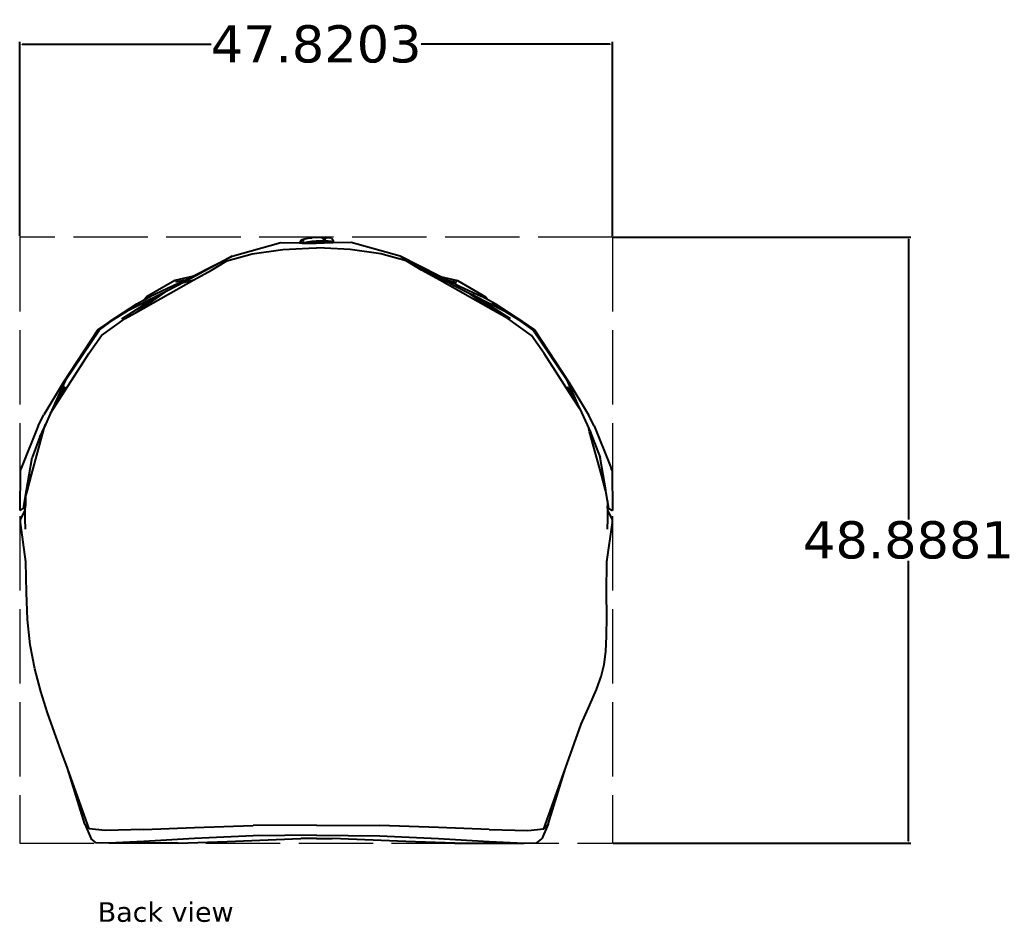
# Model space of a CAD drawing. Header units: inches. Extents: x 96 to 419, y 130 to 203.
# Drawn here: x 339.2 to 419, y 130 to 202.7 of the extents above; entities that cross this region are included whole.
import ezdxf

# ---------------------------------------------------------------- set-up
doc = ezdxf.new("R2010")
doc.units = ezdxf.units.IN
doc.header["$MEASUREMENT"] = 0
doc.linetypes.add('ACAD_ISO02W100', pattern=[15, 12, -3])
doc.layers.add('Edges', color=7, linetype='Continuous')
doc.layers.add('outter line', color=1, linetype='ACAD_ISO02W100', lineweight=5)
doc.styles.get("Standard").update_dxf_attribs({"font": 'Verdana.ttf'})
doc.dimstyles.get("Standard").update_dxf_attribs({"dimtxt": 3, "dimasz": 0.18, "dimexe": 0.18, "dimexo": 0.0625, "dimgap": 0.09, "dimtad": 0, "dimtih": 1, "dimtoh": 1, "dimdec": 4, "dimzin": 0, "dimdsep": 46, "dimtxsty": 'Standard', "dimcen": 0.09, "dimadec": 0, "dimazin": 0, "dimtfac": 1, "dimtdec": 4, "dimtofl": 0, "dimtmove": 0, "dimatfit": 3, "dimfxl": 1, "dimtolj": 1, "dimtzin": 0, "dimarcsym": 0})

# ---------------------------------------------------------------- blocks, each defined once
blk = doc.blocks.new('Motocross Helmet bk')
at = {"layer": 'Edges'}
for p, q in [((-6.787, 22.884), (-2.845, 23.981)), ((-2.845, 23.981), (-1.347, 23.948)), ((-1.347, 23.948), (-1.242, 24.127)), ((-1.347, 23.948), (-1.123, 23.943)), ((-1.242, 24.127), (-1.204, 24.18)), ((-1.13, 24.214), (-1.227, 24.031)), ((-1.227, 24.031), (-1.18, 24.053)), ((-1.204, 24.18), (-1.13, 24.214)), ((-1.18, 24.053), (-1.105, 24.073)), ((-1.032, 24.211), (-1.13, 24.214)), ((-1.123, 23.943), (-0.958, 23.988)), ((-1.032, 24.211), (-1.105, 24.073)), ((-1.008, 24.255), (-1.032, 24.211)), ((-0.888, 24.288), (-1.008, 24.255)), ((-0.958, 23.988), (-0.677, 24.04)), ((-0.888, 24.288), (-0.633, 24.335)), ((-0.677, 24.04), (-0.348, 24.082)), ((-0.633, 24.335), (-0.333, 24.374)), ((-0.422, 23.939), (-0.294, 23.963)), ((-0.348, 24.082), (0.007, 24.113)), ((-0.011, 24.401), (-0.333, 24.374)), ((-0.294, 23.963), (-0.145, 23.982)), ((-0.145, 23.982), (0.017, 23.996)), ((-0.011, 24.401), (0.312, 24.415)), ((0.007, 24.113), (0.363, 24.128)), ((0.017, 23.996), (0.178, 24.003)), ((0.178, 24.003), (0.33, 24.003)), ((0.312, 24.415), (0.498, 24.415)), ((0.33, 24.003), (0.46, 23.996)), ((0.363, 24.128), (0.695, 24.128)), ((0.46, 23.996), (0.561, 23.982)), ((0.529, 24.346), (0.498, 24.415)), ((0.529, 24.346), (0.716, 24.41)), ((0.571, 24.251), (0.529, 24.346)), ((0.561, 23.982), (0.625, 23.963)), ((0.571, 24.251), (0.687, 24.251)), ((0.625, 23.963), (0.648, 23.939)), ((1.368, 23.948), (0.649, 23.932)), ((0.788, 24.246), (0.687, 24.251)), ((0.695, 24.128), (0.982, 24.113)), ((0.876, 24.401), (0.716, 24.41)), ((0.716, 24.41), (0.788, 24.246)), ((0.876, 24.401), (1.077, 24.374)), ((0.982, 24.113), (1.204, 24.082)), ((1.206, 24.335), (1.077, 24.374)), ((1.204, 24.082), (1.345, 24.04)), ((1.206, 24.335), (1.252, 24.288)), ((1.389, 24.111), (1.252, 24.288)), ((1.345, 24.04), (1.397, 23.988)), ((1.397, 23.988), (1.368, 23.948)), ((2.837, 23.981), (1.368, 23.948)), ((1.397, 23.988), (1.389, 24.111)), ((6.779, 22.884), (2.837, 23.981)), ((-5.165, 23.069), (-2.683, 23.43)), ((-2.683, 23.43), (-0.578, 23.526)), ((-1.123, 23.943), (-0.464, 23.928)), ((-0.578, 23.526), (0.027, 23.554)), ((-0.464, 23.928), (-0.422, 23.939)), ((-0.464, 23.928), (-0.004, 23.918)), ((0.649, 23.932), (-0.004, 23.918)), ((0.675, 23.524), (0.027, 23.554)), ((0.648, 23.939), (0.649, 23.932)), ((2.738, 23.43), (0.675, 23.524)), ((5.22, 23.069), (2.738, 23.43)), ((-6.787, 22.884), (-10.704, 20.757)), ((-9.894, 21.288), (-6.787, 22.884)), ((-8.444, 21.765), (-7.209, 22.501)), ((-7.209, 22.501), (-5.165, 23.069)), ((7.264, 22.501), (5.22, 23.069)), ((9.886, 21.288), (6.779, 22.884)), ((6.779, 22.884), (10.696, 20.757)), ((8.499, 21.765), (7.264, 22.501)), ((-9.859, 20.969), (-8.444, 21.765)), ((9.965, 20.941), (8.499, 21.765)), ((-14.569, 18.321), (-9.859, 20.969)), ((-11.404, 20.915), (-13.682, 19.591)), ((-10.008, 21.233), (-11.404, 20.915)), ((-10.579, 20.958), (-11.342, 20.793)), ((-11.316, 20.603), (-10.579, 20.958)), ((-10.704, 20.757), (-11.155, 20.512)), ((-10.704, 20.757), (-9.859, 20.969)), ((-10.579, 20.958), (-10.008, 21.233)), ((-10.008, 21.233), (-9.894, 21.288)), ((10, 21.233), (9.886, 21.288)), ((10.696, 20.757), (9.965, 20.941)), ((14.309, 18.499), (9.965, 20.941)), ((10, 21.233), (11.396, 20.915)), ((10.572, 20.958), (10, 21.233)), ((10.572, 20.958), (11.334, 20.793)), ((11.308, 20.603), (10.572, 20.958)), ((10.696, 20.757), (11.147, 20.512)), ((11.396, 20.915), (13.674, 19.591)), ((-12.201, 19.982), (-14.569, 18.321)), ((-11.584, 20.458), (-13.361, 19.627)), ((-12.201, 19.982), (-12.645, 19.758)), ((-11.155, 20.512), (-12.201, 19.982)), ((-11.316, 20.603), (-11.584, 20.458)), ((11.147, 20.512), (12.193, 19.982)), ((11.308, 20.603), (11.576, 20.458)), ((11.576, 20.458), (13.354, 19.627)), ((12.193, 19.982), (14.309, 18.499)), ((12.193, 19.982), (12.637, 19.758)), ((-15.686, 17.828), (-12.645, 19.758)), ((-12.645, 19.758), (-15.242, 18.443)), ((-14.459, 19.043), (-13.921, 19.329)), ((-13.921, 19.329), (-13.361, 19.627)), ((-13.682, 19.591), (-13.921, 19.329)), ((12.637, 19.758), (15.234, 18.443)), ((15.678, 17.828), (12.637, 19.758)), ((13.914, 19.329), (13.354, 19.627)), ((13.674, 19.591), (13.914, 19.329)), ((14.451, 19.043), (13.914, 19.329)), ((-16.686, 17.591), (-14.459, 19.043)), ((-15.242, 18.443), (-16.367, 17.736)), ((-15.658, 18.232), (-14.217, 19.087)), ((-15.242, 18.443), (-15.658, 18.232)), ((15.65, 18.232), (14.209, 19.087)), ((15.471, 17.845), (14.309, 18.499)), ((16.678, 17.591), (14.451, 19.043)), ((15.234, 18.443), (16.359, 17.736)), ((15.234, 18.443), (15.65, 18.232)), ((-15.658, 18.232), (-17.614, 16.953)), ((-16.686, 17.591), (-17.614, 16.953)), ((-17.486, 16.953), (-16.367, 17.736)), ((-17.311, 16.485), (-15.416, 17.845)), ((-16.367, 17.736), (-15.658, 18.232)), ((-15.416, 17.845), (-14.569, 18.321)), ((17.366, 16.485), (15.471, 17.845)), ((15.65, 18.232), (17.606, 16.953)), ((16.359, 17.736), (15.65, 18.232)), ((17.479, 16.953), (16.359, 17.736)), ((16.678, 17.591), (17.606, 16.953)), ((-17.614, 16.953), (-20.395, 12.711)), ((-20.222, 12.876), (-17.486, 16.953)), ((20.214, 12.876), (17.479, 16.953)), ((17.606, 16.953), (20.387, 12.711)), ((-18.338, 15.037), (-17.311, 16.485)), ((18.393, 15.037), (17.366, 16.485)), ((-20.943, 10.986), (-18.338, 15.037)), ((20.719, 11.42), (18.393, 15.037)), ((-20.222, 12.876), (-21.098, 10.959)), ((20.214, 12.876), (21.09, 10.959)), ((-20.395, 12.711), (-21.975, 10.083)), ((-20.27, 12.336), (-21.098, 10.959)), ((-20.943, 10.986), (-20.27, 12.336)), ((20.262, 12.336), (21.09, 10.959)), ((20.719, 11.42), (20.262, 12.336)), ((20.387, 12.711), (21.967, 10.083)), ((21.272, 10.561), (20.719, 11.42)), ((-21.433, 10.225), (-20.943, 10.986)), ((-21.098, 10.959), (-21.433, 10.225)), ((21.09, 10.959), (21.272, 10.561)), ((21.272, 10.561), (21.995, 8.978)), ((-22.425, 9.213), (-21.975, 10.083)), ((-21.433, 10.225), (-21.847, 9.318)), ((22.418, 9.213), (21.967, 10.083)), ((-22.425, 9.213), (-23.744, 5.909)), ((-22.959, 5.25), (-21.934, 9)), ((-22.28, 8.308), (-21.934, 9)), ((-21.847, 9.318), (-22.138, 8.683)), ((-21.934, 9), (-21.847, 9.318)), ((22.065, 8.723), (21.995, 8.978)), ((21.995, 8.978), (22.13, 8.683)), ((22.418, 9.213), (23.736, 5.909)), ((-22.28, 8.308), (-22.909, 6.647)), ((-22.138, 8.683), (-22.28, 8.308)), ((22.272, 8.308), (22.065, 8.723)), ((23.014, 5.25), (22.065, 8.723)), ((22.13, 8.683), (22.272, 8.308)), ((22.272, 8.308), (22.901, 6.647)), ((-23.151, 5.251), (-22.909, 6.647)), ((23.144, 5.251), (22.901, 6.647)), ((-23.847, 5.65), (-23.887, 5.55)), ((-23.744, 5.909), (-23.847, 5.65)), ((-23.847, 5.65), (-23.842, 5.714)), ((-23.842, 5.714), (-23.823, 5.839)), ((-23.823, 5.839), (-23.811, 5.865)), ((-23.811, 5.865), (-23.744, 5.909)), ((23.803, 5.865), (23.736, 5.909)), ((23.736, 5.909), (23.84, 5.65)), ((23.815, 5.839), (23.803, 5.865)), ((23.834, 5.714), (23.815, 5.839)), ((23.84, 5.65), (23.834, 5.714)), ((23.84, 5.65), (23.88, 5.55)), ((-23.887, 5.55), (-23.91, 2.371)), ((-23.368, 4.003), (-23.151, 5.251)), ((-23.3, 4.002), (-22.959, 5.25)), ((-23.151, 5.251), (-22.959, 5.25)), ((23.144, 5.251), (23.014, 5.25)), ((23.354, 4.003), (23.014, 5.25)), ((23.36, 4.003), (23.144, 5.251)), ((23.88, 5.55), (23.902, 2.371)), ((-23.595, 2.694), (-23.368, 4.003)), ((-23.45, 3.45), (-23.3, 4.002)), ((-23.368, 4.003), (-23.3, 4.002)), ((23.36, 4.003), (23.354, 4.003)), ((23.371, 3.942), (23.354, 4.003)), ((23.371, 3.942), (23.36, 4.003)), ((-23.45, 3.45), (-23.46, 2.76)), ((23.51, 3.143), (23.371, 3.942)), ((-23.624, 2.526), (-23.91, 2.371)), ((-23.624, 2.526), (-23.595, 2.694)), ((-23.46, 2.76), (-23.595, 2.694)), ((-23.466, 2.36), (-23.46, 2.76)), ((23.588, 2.694), (23.51, 3.143)), ((23.51, 3.143), (23.516, 2.729)), ((23.516, 2.729), (23.588, 2.694)), ((23.521, 2.36), (23.516, 2.729)), ((23.617, 2.526), (23.588, 2.694)), ((23.617, 2.526), (23.902, 2.371)), ((-23.855, 1.658), (-23.466, 2.36)), ((-23.842, 1.405), (-23.855, 1.658)), ((-23.475, 1.692), (-23.466, 2.36)), ((-23.46, 0.876), (-23.475, 1.692)), ((23.515, 0.876), (23.53, 1.692)), ((23.91, 1.658), (23.521, 2.36)), ((23.53, 1.692), (23.521, 2.36)), ((23.897, 1.405), (23.91, 1.658)), ((-23.409, -1.779), (-23.842, 1.405)), ((23.464, -1.779), (23.897, 1.405)), ((-23.362, -4.228), (-23.409, -1.779)), ((23.417, -4.228), (23.464, -1.779)), ((20.111, -18.407), (21.383, -14.854)), ((-18.666, -22.911), (-20.056, -18.407)), ((-18.308, -23.293), (-20.056, -18.407)), ((18.363, -23.293), (20.111, -18.407)), ((18.721, -22.911), (20.111, -18.407)), ((-18.308, -23.293), (-18.666, -22.911)), ((-18.666, -22.911), (-18.152, -24.092)), ((-9.819, -23.19), (-5.07, -23.032)), ((0.027, -23.001), (-5.07, -23.032)), ((0.027, -23.001), (5.125, -23.032)), ((9.874, -23.19), (5.125, -23.032)), ((18.721, -22.911), (18.207, -24.092)), ((18.363, -23.293), (18.721, -22.911)), ((-17.028, -23.422), (-18.308, -23.293)), ((-13.898, -23.358), (-17.028, -23.422)), ((-13.898, -23.358), (-9.819, -23.19)), ((-5.07, -23.864), (-9.819, -24.077)), ((0.027, -23.814), (-5.07, -23.864)), ((0.027, -23.814), (5.125, -23.864)), ((5.125, -23.864), (9.874, -24.077)), ((13.953, -23.358), (9.874, -23.19)), ((13.953, -23.358), (17.083, -23.422)), ((17.083, -23.422), (18.363, -23.293)), ((-17.745, -24.413), (-18.152, -24.092)), ((-16.715, -24.466), (-17.745, -24.413)), ((-13.898, -24.315), (-16.715, -24.466)), ((-11.143, -24.466), (-16.715, -24.466)), ((-9.819, -24.077), (-13.898, -24.315)), ((-11.143, -24.466), (-7.192, -24.315)), ((-7.192, -24.315), (-1.236, -24.077)), ((0.027, -24.077), (-1.236, -24.077)), ((0.027, -24.077), (1.291, -24.077)), ((7.247, -24.315), (1.291, -24.077)), ((11.198, -24.466), (7.247, -24.315)), ((9.874, -24.077), (13.953, -24.315)), ((11.198, -24.466), (16.77, -24.466)), ((13.953, -24.315), (16.77, -24.466)), ((16.77, -24.466), (17.8, -24.413)), ((17.8, -24.413), (18.207, -24.092))]:
    blk.add_line(p, q, dxfattribs=at)
for points in [[(-20.056, -18.407), (-20.567, -17.023), (-21.122, -15.533), (-21.684, -13.935), (-22.219, -12.226), (-22.69, -10.404), (-23.061, -8.465), (-23.297, -6.407), (-23.362, -4.228)], [(21.383, -14.854), (22.083, -13.308), (22.608, -12.072), (22.982, -11.024), (23.228, -10.038), (23.371, -8.99), (23.434, -7.756), (23.442, -6.21), (23.417, -4.228)]]:
    blk.add_lwpolyline(points, dxfattribs=at)
blk = doc.blocks.new('*D10')
at = {"layer": 'Defpoints', "color": 0, "transparency": 16777216}
for p in [(387.004, 185.199), (410.879, 185.199), (387.004, 136.311)]:
    blk.add_point(p, dxfattribs=at)
at = {"layer": 'Edges', "color": 0, "lineweight": -2, "transparency": 16777216}
for p, q in [((387.066, 185.199), (411.059, 185.199)), ((410.879, 185.019), (410.879, 162.413)), ((410.879, 136.491), (410.879, 159.096)), ((387.066, 136.311), (411.059, 136.311))]:
    blk.add_line(p, q, dxfattribs=at)
at = {"layer": 'Edges', "color": 0, "transparency": 16777216}
for points in [[(410.849, 185.019), (410.909, 185.019), (410.879, 185.199)], [(410.849, 136.491), (410.909, 136.491), (410.879, 136.311)]]:
    blk.add_solid(points, dxfattribs=at)
at = {"layer": 'Edges', "color": 0, "transparency": 16777216, "insert": (410.879, 160.755), "char_height": 3, "attachment_point": 5}
blk.add_mtext('\\A1;48.8881', dxfattribs=at)
blk = doc.blocks.new('*D11')
at = {"layer": 'Defpoints', "color": 0, "transparency": 16777216}
for p in [(387.004, 200.752), (339.184, 185.199), (387.004, 185.199)]:
    blk.add_point(p, dxfattribs=at)
at = {"layer": 'Edges', "color": 0, "lineweight": -2, "transparency": 16777216}
for p, q in [((339.184, 185.261), (339.184, 200.932)), ((339.364, 200.752), (354.616, 200.752)), ((386.824, 200.752), (371.571, 200.752)), ((387.004, 185.261), (387.004, 200.932))]:
    blk.add_line(p, q, dxfattribs=at)
at = {"layer": 'Edges', "color": 0, "transparency": 16777216}
for points in [[(339.364, 200.782), (339.364, 200.722), (339.184, 200.752)], [(386.824, 200.782), (386.824, 200.722), (387.004, 200.752)]]:
    blk.add_solid(points, dxfattribs=at)
at = {"layer": 'Edges', "color": 0, "transparency": 16777216, "insert": (363.094, 200.752), "char_height": 3, "attachment_point": 5}
blk.add_mtext('\\A1;47.8203', dxfattribs=at)

msp = doc.modelspace()

# ---------------------------------------------------------------- linework, layer by layer
at = {"layer": 'outter line', "ltscale": 0.5}
for p, q in [((387.00376, 185.19879), (339.1835, 185.19879)), ((339.1835, 185.19879), (339.1835, 136.31071)), ((387.00376, 185.19879), (387.00376, 136.31071)), ((339.1835, 136.31071), (387.00376, 136.31071))]:
    msp.add_line(p, q, dxfattribs=at)

# ---------------------------------------------------------------- block references
at = {"lineweight": 20}
msp.add_blockref('Motocross Helmet bk', (363.09363, 160.77705), dxfattribs=at)

# ---------------------------------------------------------------- texts
msp.add_text('Back view', height=1.582619).set_placement((345.4711, 129.98136))

# ---------------------------------------------------------------- dimensions: what is measured, and where the dimension line sits
at = {"layer": 'Edges'}
dim = msp.add_linear_dim(base=(387.00376, 200.75165), p1=(339.1835, 185.19879), p2=(387.00376, 185.19879), dimstyle='Standard', dxfattribs=at)
dim.commit()
dim.dimension.update_dxf_attribs({"geometry": '*D11', "text_midpoint": (363.09363, 200.75165)})
dim = msp.add_linear_dim(base=(410.87932, 185.19879), p1=(387.00376, 136.31071), p2=(387.00376, 185.19879), angle=90, dimstyle='Standard', dxfattribs=at)
dim.commit()
dim.dimension.update_dxf_attribs({"geometry": '*D10', "text_midpoint": (410.87932, 160.75475)})

doc.saveas('drawing.dxf')
